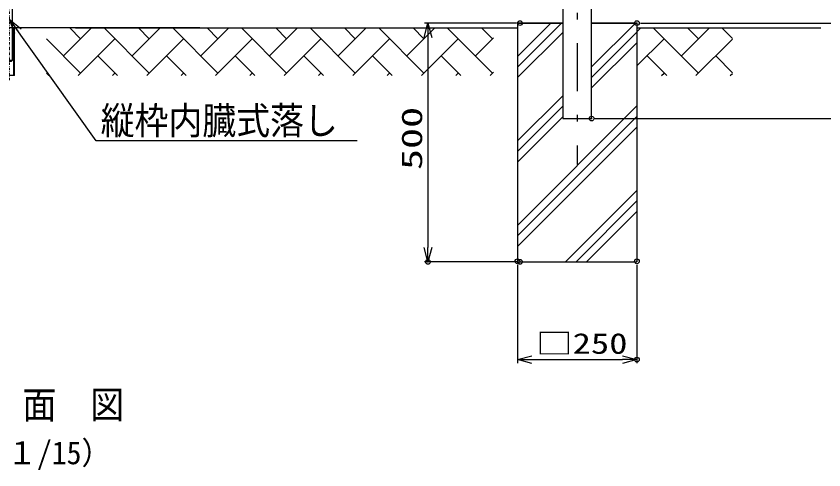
# Model space of a CAD drawing. Units: millimetres, scale not verified. Extents: x -4455 to 4455, y -3150 to 3150.
# Drawn here: x 1484 to 3174, y -1568 to -618 of the extents above; entities that cross this region are included whole.
import ezdxf
from ezdxf.enums import TextEntityAlignment as Align

# ---------------------------------------------------------------- set-up
doc = ezdxf.new("R2010")
doc.units = ezdxf.units.MM
doc.header["$LTSCALE"] = 20
doc.header["$PDMODE"] = 32
doc.header["$PDSIZE"] = 10
for name, pattern in [('USER1', [10.7, 5, -2.5, 0.7, -2.5]), ('USER2', [0.375, 0.25, -0.125]), ('USER3', [2.7, 2, -0.7])]:
    doc.linetypes.add(name, pattern=pattern)
for name, color, linetype, lineweight in [('0-0_外形線', 7, 'Continuous', 25), ('0-1_寸法線', 4, 'Continuous', 25), ('0-2_0', 3, 'USER2', 25), ('0-5_軸線', 2, 'USER1', 25), ('0-9_隠れ線', 2, 'USER3', 25), ('0-A_ハッチング', 4, 'Continuous', 25), ('0-C_1', 7, 'Continuous', 25)]:
    doc.layers.add(name, color=color, linetype=linetype, lineweight=lineweight)
doc.layers.add('0-3_DEFPOINTS', color=7, linetype='Continuous')
doc.styles.add('ＭＳ ゴシック', font='')
doc.styles.get('ＭＳ ゴシック').set_extended_font_data('MS Gothic')

# ---------------------------------------------------------------- blocks, each defined once
blk = doc.blocks.new('_Open30')
at = {"layer": '0-2_0', "color": 4, "linetype": 'Continuous'}
blk.add_line((0, 0), (-20, 0), dxfattribs=at)
blk.add_lwpolyline([(-20, 5.36), (0, 0), (-20, -5.36)], dxfattribs=at)
blk = doc.blocks.new('oto')
at = {"layer": '0-0_外形線'}
for p, q in [((-120, 0), (-120, -2040)), ((120, -2040), (120, 0)), ((-200, -2680), (-200, -680)), ((-176, -2680), (-176, -680)), ((176, -2680), (176, -680)), ((200, -2680), (200, -680)), ((-80, -2080), (-120, -2040)), ((-120, -2040), (120, -2040)), ((-80, -2080), (80, -2080)), ((80, -2080), (120, -2040)), ((200, -2680), (-200, -2680))]:
    blk.add_line(p, q, dxfattribs=at)
at = {"layer": '0-1_寸法線'}
blk.add_lwpolyline([(14556.7, -5418.3), (3624.8, -5418.3), (23.4, -365)], dxfattribs=at)
at = {"layer": '0-5_軸線'}
blk.add_line((0, -2878.3), (0, 3648.2), dxfattribs=at)
at = {"layer": '0-9_隠れ線'}
for p, q in [((-120, 3480), (-80, 3520)), ((-120, 3480), (-120, 0)), ((-120, 3480), (120, 3480)), ((80, 3520), (-80, 3520)), ((120, 0), (120, 3480))]:
    blk.add_line(p, q, dxfattribs=at)
at = {"layer": '0-1_寸法線', "xscale": 30, "yscale": 30, "rotation": 125.7768}
blk.add_blockref('_Open30', (0, -332.6), dxfattribs=at)
at = {"layer": '0-1_寸法線', "color": 2, "style": 'ＭＳ ゴシック', "width": 0.9}
blk.add_text('縦枠内臓式落し', height=1155, dxfattribs=at).set_placement((3814.8, -5490.3), align=Align.BOTTOM_LEFT)

msp = doc.modelspace()

# ---------------------------------------------------------------- linework, layer by layer
at = {"layer": '0-0_外形線'}
for p, q in [((2627.84, -477.15), (2627.84, -832.15)), ((2688.34, -832.15), (2688.34, -594.5)), ((1868.09, -642.15), (443.04, -642.15)), ((1608.09, -642.15), (2533.14, -642.15)), ((2533.09, -632.15), (2533.09, -1132.15)), ((2533.09, -632.15), (2627.84, -632.15)), ((2627.84, -632.15), (2533.14, -632.15)), ((2783.04, -632.15), (2688.34, -632.15)), ((2688.34, -632.15), (2783.09, -632.15)), ((2783.04, -642.15), (3168.09, -642.15)), ((2783.09, -632.15), (2783.09, -1132.15)), ((2627.84, -832.15), (2688.34, -832.15)), ((2533.09, -1132.15), (2783.09, -1132.15))]:
    msp.add_line(p, q, dxfattribs=at)
at = {"layer": '0-1_寸法線'}
for p, q in [((2530.84, -632.15), (2338.28, -632.15)), ((2790.54, -632.15), (3556.81, -632.15)), ((2790.54, -632.15), (3556.81, -632.15)), ((2345.78, -662.15), (2345.78, -1102.15)), ((2695.84, -832.15), (3696.81, -832.15)), ((2695.84, -832.15), (3556.81, -832.15)), ((2530.84, -1132.15), (2338.28, -1132.15)), ((2533.09, -1138.57), (2533.09, -1344.48)), ((2783.09, -1138.57), (2783.09, -1344.48)), ((2563.09, -1336.98), (2753.09, -1336.98))]:
    msp.add_line(p, q, dxfattribs=at)
at = {"layer": '0-2_0', "color": 4, "linetype": 'Continuous'}
msp.add_line((2790.54, -632.15), (3416.81, -632.15), dxfattribs=at)
at = {"layer": '0-3_DEFPOINTS'}
for p in [(2538.34, -632.15), (2783.04, -632.15), (2783.04, -632.15), (2688.34, -832.15), (2345.78, -1132.15), (2533.09, -1131.07), (2538.34, -1132.15), (2783.09, -1131.07), (2783.09, -1336.98)]:
    msp.add_point(p, dxfattribs=at)
at = {"layer": '0-5_軸線'}
msp.add_line((2658.09, 395.42), (2658.09, -928.08), dxfattribs=at)
at = {"layer": '0-A_ハッチング'}
for p, q in [((1582.95, -700.89), (1641.7, -642.15)), ((1618.87, -664.97), (1596.04, -642.15)), ((1762.55, -736.81), (1667.89, -642.15)), ((1726.63, -700.89), (1785.38, -642.15)), ((1762.55, -664.97), (1739.73, -642.15)), ((1906.24, -736.81), (1811.57, -642.15)), ((1870.32, -700.89), (1929.06, -642.15)), ((1906.24, -664.97), (1883.41, -642.15)), ((2049.92, -736.81), (1955.25, -642.15)), ((2014, -700.89), (2072.75, -642.15)), ((2049.92, -664.97), (2027.1, -642.15)), ((2193.61, -736.81), (2098.94, -642.15)), ((2157.69, -700.89), (2216.43, -642.15)), ((2193.61, -664.97), (2170.78, -642.15)), ((2337.29, -736.81), (2242.62, -642.15)), ((2301.37, -700.89), (2360.12, -642.15)), ((2337.29, -664.97), (2314.47, -642.15)), ((2480.97, -736.81), (2386.31, -642.15)), ((2480.97, -664.97), (2458.15, -642.15)), ((2533.09, -724.34), (2625.29, -632.15)), ((2533.09, -702.24), (2603.19, -632.15)), ((2688.34, -723.77), (2779.97, -632.15)), ((2783.09, -650.22), (2791.17, -642.15)), ((2912.03, -736.81), (2817.36, -642.15)), ((2876.11, -700.89), (2934.85, -642.15)), ((2912.03, -664.97), (2889.2, -642.15)), ((2983.09, -664.2), (2961.04, -642.15)), ((2533.09, -746.44), (2627.84, -651.69)), ((2688.34, -745.87), (2783.09, -651.12)), ((1618.87, -736.81), (1547.09, -665.04)), ((1613.54, -742.15), (1690.71, -664.97)), ((1757.22, -742.15), (1834.4, -664.97)), ((1900.91, -742.15), (1978.08, -664.97)), ((2044.59, -742.15), (2121.76, -664.97)), ((2188.27, -742.15), (2265.45, -664.97)), ((2331.96, -742.15), (2409.13, -664.97)), ((2445.05, -700.89), (2483.09, -662.85)), ((2688.34, -767.96), (2783.09, -673.21)), ((2783.09, -722.06), (2840.18, -664.97)), ((2906.69, -742.15), (2983.09, -665.74)), ((1696.04, -742.15), (1654.79, -700.89)), ((1839.73, -742.15), (1798.47, -700.89)), ((1983.41, -742.15), (1942.16, -700.89)), ((2127.1, -742.15), (2085.84, -700.89)), ((2270.78, -742.15), (2229.53, -700.89)), ((2414.46, -742.15), (2373.21, -700.89)), ((2845.52, -742.15), (2804.26, -700.89)), ((2983.09, -736.04), (2947.95, -700.89)), ((1552.36, -742.15), (1547.09, -736.88)), ((1685.38, -742.15), (1690.71, -736.81)), ((1829.06, -742.15), (1834.4, -736.81)), ((1972.75, -742.15), (1978.08, -736.81)), ((2116.43, -742.15), (2121.76, -736.81)), ((2260.12, -742.15), (2265.45, -736.81)), ((2403.8, -742.15), (2409.13, -736.81)), ((2475.64, -742.15), (2483.09, -734.69)), ((2834.85, -742.15), (2840.18, -736.81)), ((2978.54, -742.15), (2983.09, -737.59)), ((2533.09, -879.02), (2627.84, -784.27)), ((2533.09, -1055.8), (2783.09, -805.8)), ((2533.09, -901.12), (2627.84, -806.37)), ((2533.09, -1077.89), (2783.09, -827.89)), ((2533.09, -923.21), (2627.84, -828.46)), ((2533.09, -1099.99), (2783.09, -849.99)), ((2633.52, -1132.15), (2783.09, -982.57)), ((2655.62, -1132.15), (2783.09, -1004.67)), ((2677.72, -1132.15), (2783.09, -1026.77))]:
    msp.add_line(p, q, dxfattribs=at)

# ---------------------------------------------------------------- block references
at = {"layer": '0-1_寸法線'}
for name, p, xscale, yscale in [('oto', (1470.09, -608.15), 0.05, 0.05), ('_Open30', (2783.09, -1336.98), 1.5, 1.5)]:
    msp.add_blockref(name, p, dxfattribs=dict(at, xscale=xscale, yscale=yscale))
at = {"layer": '0-1_寸法線', "xscale": 1.5, "yscale": 1.5}
for p, rotation in [((2345.78, -632.15), 90), ((2345.78, -1132.15), 270), ((2533.09, -1336.98), 180)]:
    msp.add_blockref('_Open30', p, dxfattribs=dict(at, rotation=rotation))

# ---------------------------------------------------------------- texts
at = {"layer": '0-1_寸法線', "color": 2, "style": 'ＭＳ ゴシック', "width": 1.5}
msp.add_text('500', height=43.26, rotation=90, dxfattribs=at).set_placement((2346.6, -940), align=Align.BOTTOM_LEFT)
at = {"layer": '0-1_寸法線', "color": 2, "style": 'ＭＳ ゴシック', "width": 1.3}
msp.add_text('□250', height=43.3, dxfattribs=at).set_placement((2571.74, -1337.81), align=Align.BOTTOM_LEFT)
at = {"layer": '0-C_1', "style": 'ＭＳ ゴシック'}
for s, height, width, p in [('正\u3000面\u3000図', 57.77, 0.9, (1355.35, -1477.84)), ('（１/15）', 48.09, 0.95, (1402.75, -1570.6))]:
    msp.add_text(s, height=height, dxfattribs=dict(at, width=width)).set_placement(p, align=Align.BOTTOM_LEFT)

doc.saveas('drawing.dxf')
